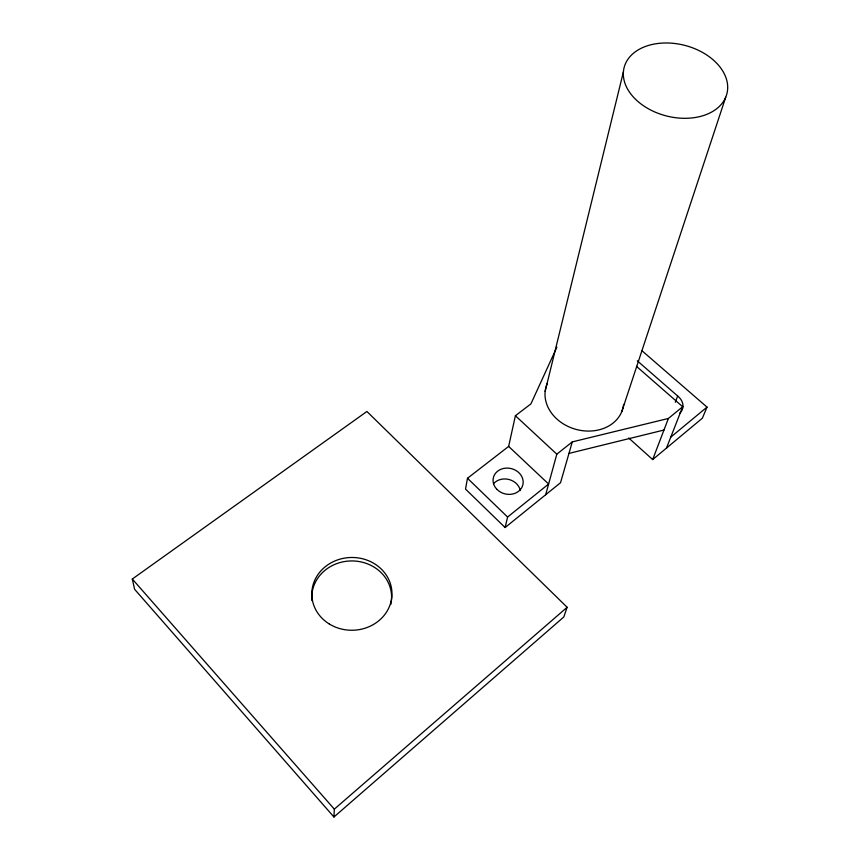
<?xml version="1.0" encoding="UTF-8"?>
<svg xmlns="http://www.w3.org/2000/svg" width="860" height="860" viewBox="0 0 860 860"><rect width="100%" height="100%" fill="white"/><g stroke="black" fill="none" stroke-linecap="round" stroke-linejoin="round"><path stroke-width="1.29" d="M333.938 817L334.325 809.153L132.311 579.016L366.908 411.478L567.138 607.278L563.805 616.975L333.938 817L134.601 589.283L132.311 579.016M556.871 347.204L530.91 403.888L515.398 415.724L508.647 446.415L467.485 478.278L465.518 489.082L505.11 527.535L560.526 482.729L572.276 441.9L668.392 418.454L682.689 406.737L636.475 366.349M505.11 527.535L507.594 517.043L548.615 484.029L508.647 446.415M545.143 391.429L623.414 71.81M545.681 494.737L556.818 454.177L572.276 441.9M621.812 411.542L725.711 97.255A53.03 36.464 14.2 0 0 662.748 43.054A53.03 36.464 14.2 0 0 638.077 101.609A53.03 36.464 14.2 0 0 725.711 97.255M628.714 437.998L652.675 459.573L668.392 418.454M675.304 402.233L677.68 396.019L637.292 360.802M666.468 448.092L682.689 406.737M642.022 350.783L707.006 407.113L702.373 418.196L652.675 459.573M334.325 809.153L567.138 607.278M670.746 437.17L707.006 407.113M568.965 453.403L663.963 430.032M515.398 415.724L556.818 454.177M467.485 478.278L507.594 517.043M311.943 600.613A39.904 36.281 -1 0 1 353.987 560.989A39.904 36.281 -1 0 1 390.752 604.526M493.565 483.707A14.985 12.932 13.4 0 1 508.959 479.482A14.985 12.932 13.4 0 1 520.322 490.565M677.68 396.019A14.545 11.717 20.1 0 1 679.862 413.101M623.618 404.437A39.904 32.637 16 0 1 575.759 429.312A39.904 32.637 16 0 1 547.358 383.227M329.294 623.984A40.087 36.389 -0.8 0 0 391.859 596.485A40.087 36.389 -0.8 0 0 334.508 561.118A40.087 36.389 -0.8 0 0 329.294 623.984M496.596 489.007A15.168 13.029 13.3 0 0 522.278 486.545A15.168 13.029 13.3 0 0 505.476 468.162A15.168 13.029 13.3 0 0 496.596 489.007"/></g></svg>
